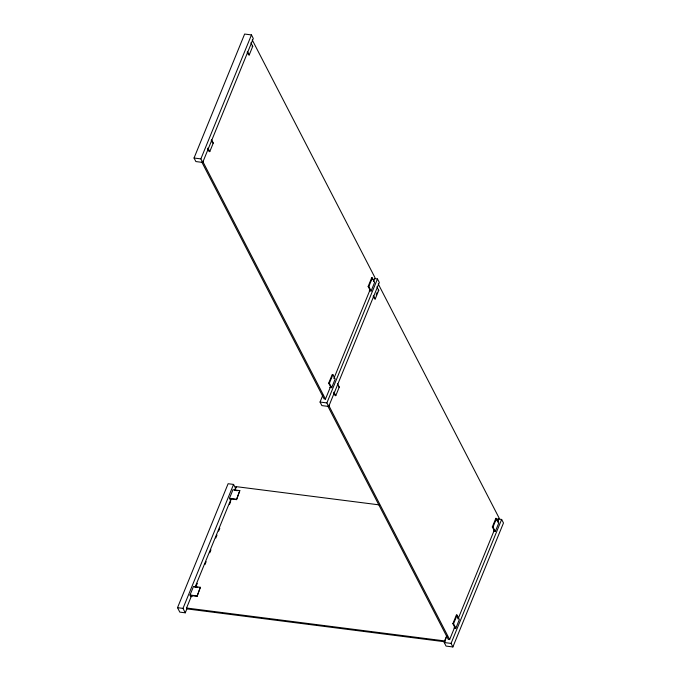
<?xml version="1.0" encoding="UTF-8"?>
<svg xmlns="http://www.w3.org/2000/svg" width="681" height="681" viewBox="0 0 681 681"><rect width="100%" height="100%" fill="white"/><g stroke="black" fill="none" stroke-linecap="round" stroke-linejoin="round"><path stroke-width="1.02" d="M194.042 158.018L244.632 34.05L251.459 34.918L253.289 38.468L202.7 162.436L195.873 161.559L194.042 158.018L200.869 158.886L202.7 162.436M200.869 158.886L251.459 34.918M207.714 148.875L209.084 151.531L209.774 151.616L213.281 143.019L211.451 139.477M247.177 52.182L248.548 54.838L249.229 54.923L252.736 46.325L250.906 42.784M186.875 608.882L185.275 612.815L179.81 612.125L177.52 607.69L228.118 483.723L233.574 484.421L235.864 488.847M185.275 612.815L182.985 608.388L233.574 484.421M190.927 596.794L190.008 595.024L193.523 586.426L200.35 587.294L197.064 596.335L191.608 595.637L192.059 596.522M230.391 500.101L229.471 498.33L232.979 489.724L239.806 490.601L236.528 499.641L231.063 498.943L231.523 499.828M446.608 636.028L444.608 640.923L445.068 641.808L187.011 608.899L186.551 608.014L191.744 595.288M194.945 587.456L231.302 498.373M234.494 490.541L236.094 486.626L379.343 504.893M196.111 586.256L197.32 583.302M204.947 564.609L206.147 561.655M209.765 552.802L210.965 549.848M215.783 538.041L216.992 535.096M218.601 531.154L219.801 528.209M229.437 504.595L230.646 501.642M197.064 596.335L200.35 587.294M236.528 499.641L239.806 490.601M374.541 278.58L377.47 278.955L379.3 282.496L328.71 406.463L321.883 405.595L320.053 402.045L322.862 395.159M330.523 386.706L328.693 383.165L332.2 374.567L332.881 374.652L335.171 379.079L331.664 387.676L329.842 387.446M369.979 290.012L368.149 286.463L371.664 277.865L372.345 277.959L374.635 282.385L371.119 290.983L369.298 290.753M331.664 387.676L329.374 383.25L332.881 374.652M371.119 290.983L368.838 286.556L372.345 277.959M201.814 162.078L324.105 398.904L325.467 399.083L330.668 386.357M333.86 378.525L370.217 289.442M373.409 281.611L375.01 277.695L252.234 39.924M328.71 406.463L326.88 402.922L377.47 278.955M376.116 295.043L377.283 292.183M333.724 392.903L335.095 395.559L335.776 395.652L339.283 387.055L337.461 383.505M373.188 296.209L374.559 298.865L375.24 298.95L378.747 290.353L376.916 286.812M497.743 518.939L501.65 519.441L503.48 522.982L452.882 646.95L446.055 646.082L444.233 642.532L447.042 635.645M454.704 627.192L452.874 623.651L456.381 615.054L457.062 615.139L459.352 619.565L455.836 628.163L454.023 627.933M494.159 530.499L492.329 526.958L495.836 518.352L496.526 518.445L498.807 522.872L495.3 531.469L493.478 531.24M455.836 628.163L453.555 623.736L457.062 615.139M495.3 531.469L493.01 527.043L496.526 518.445M327.825 406.114L448.285 639.391L449.647 639.57L454.84 626.843M458.041 619.012L494.389 529.929M497.59 522.097L499.19 518.181L378.244 283.951M452.882 646.95L451.06 643.409L501.65 519.441M252.055 46.24L252.736 46.325M213.281 143.019L212.6 142.933L211.221 140.277M368.149 286.463L368.838 286.556M378.066 290.268L378.747 290.353M328.693 383.165L329.374 383.25M338.602 386.961L339.283 387.055M320.053 402.045L326.88 402.922M234.57 490.346L237.303 490.695M492.329 526.958L493.01 527.043M229.471 498.33L236.298 499.199M195.115 587.039L197.848 587.388M452.874 623.651L453.555 623.736M190.008 595.024L196.835 595.892M186.551 608.014L444.608 640.923M177.52 607.69L182.985 608.388M444.233 642.532L451.06 643.409M371.664 277.865L372.575 279.644M495.836 518.352L497.215 521.016M247.399 51.381L249.229 54.923M373.409 295.409L375.24 298.95M456.381 615.054L458.211 618.595M207.943 148.075L209.774 151.616M333.945 392.103L335.776 395.652M202.691 161.312L325.467 399.083M328.702 405.34L449.647 639.57M236.094 486.626L236.554 487.511"/></g></svg>
